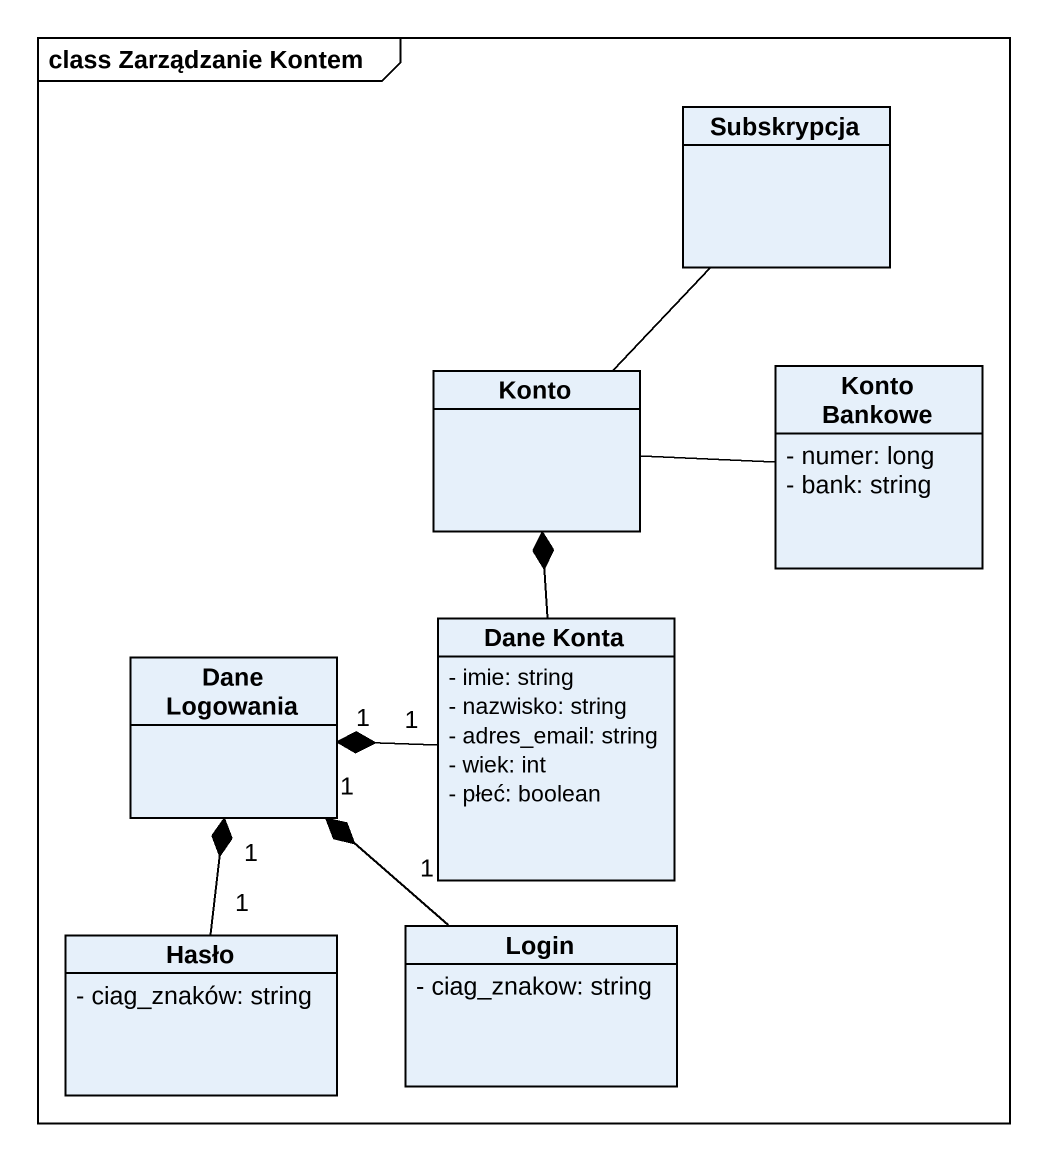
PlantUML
@startuml
mainframe class Zarządzanie Kontem
hide circle
hide empty members
skinparam classAttributeIconSize 0
class Subskrypcja
class Konto
class "Konto Bankowe" as Konto_Bankowe {
  - numer: long
  - bank: string
}
class "Dane Logowania" as Dane_Logowania
class "Dane Konta" as Dane_Konta {
  - imie: string
  - nazwisko: string
  - adres_email: string
  - wiek: int
  - płeć: boolean
}
class Hasło {
  - ciag_znaków: string
}
class Login {
  - ciag_znakow: string
}
Subskrypcja -- Konto
Konto_Bankowe -left- Konto
Dane_Konta -up-* Konto
Dane_Konta "1" -left-* "1" Dane_Logowania
Hasło "1" -up-* "1" Dane_Logowania
Login "1" -up-* "1" Dane_Logowania
@enduml
